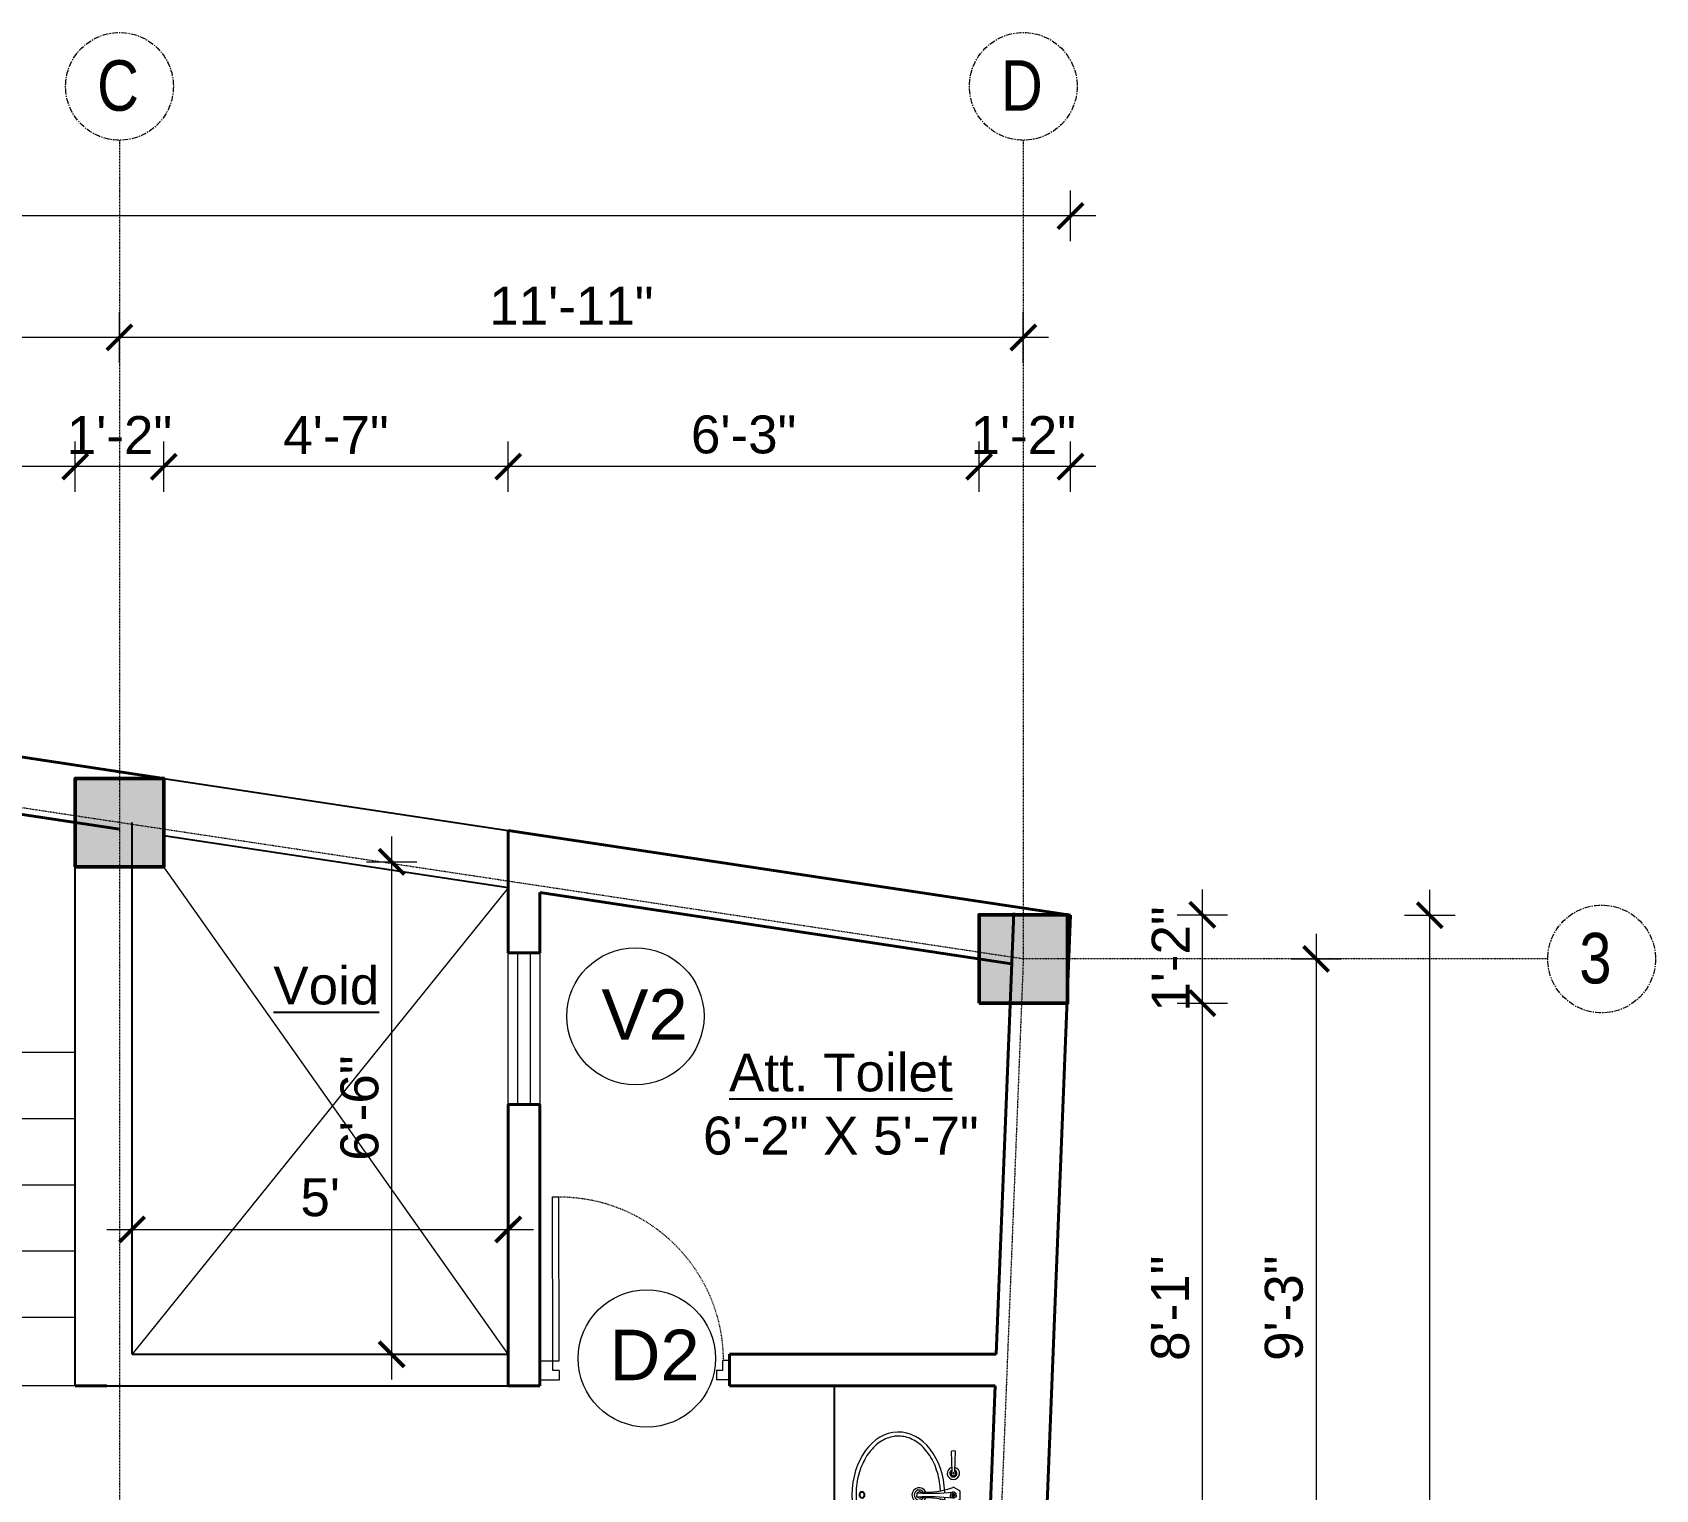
# Model space of a CAD drawing. Header units: inches. Extents: x 136316 to 155547, y -21384 to -17606.
# Drawn here: x 151997.9 to 152254.8, y -18355.5 to -18124.8 of the extents above; entities that cross this region are included whole.
import ezdxf

# ---------------------------------------------------------------- set-up
doc = ezdxf.new("R2010")
doc.units = ezdxf.units.IN
doc.header["$LTSCALE"] = 0.5
doc.header["$MEASUREMENT"] = 0
doc.header["$PDMODE"] = 66
doc.linetypes.add('CENTER', pattern=[2, 1.25, -0.25, 0.25, -0.25])
doc.linetypes.add('HIDDEN', pattern=[0.375, 0.25, -0.125])
for name, color, linetype, lineweight in [('Annotate-Lite.w', 177, 'Continuous', 9), ('Annotations-Bold.w', 177, 'Continuous', 13), ('C-COLUMN', 1, 'Continuous', 50), ('DIM 1-100', 4, 'Continuous', 13), ('Door-Window.w', 4, 'Continuous', 15), ('Fittings', 9, 'Continuous', 5), ('hatch', 9, 'Continuous', 5), ('stair', 132, 'Continuous', 13), ('TEXT', 220, 'Continuous', 9), ('Toilet', 7, 'Continuous', 25), ('wall', 1, 'Continuous', 40), ('wall light', 6, 'Continuous', 25), ('window', 4, 'Continuous', 13)]:
    doc.layers.add(name, color=color, linetype=linetype, lineweight=lineweight)
doc.layers.add('furniture', color=31, linetype='Continuous')
doc.styles.add('ARAIL', font='ARIALN.TTF')
doc.styles.add('arial.', font='arial.ttf')
doc.styles.add('gaurav', font='arial.ttf')
doc.styles.get("Standard").update_dxf_attribs({"font": 'arial.ttf'})
doc.dimstyles.new('1 by 96', dxfattribs={"dimtxt": 6, "dimasz": 4, "dimexe": 4, "dimexo": 4, "dimgap": 2, "dimtad": 1, "dimdec": 0, "dimzin": 0, "dimdsep": 46, "dimlunit": 4, "dimtxsty": 'Standard', "dimblk": 'ARCHTICK', "dimcen": 0, "dimdle": 4, "dimadec": 0, "dimazin": 0, "dimtfac": 1, "dimtdec": 0, "dimtix": 1, "dimtofl": 0, "dimtmove": 1, "dimatfit": 3, "dimldrblk": 'ARCHTICK', "dimfxl": 4, "dimfxlon": 1, "dimtolj": 1, "dimtzin": 0, "dimlwd": -1, "dimlwe": -1, "dimarcsym": 0})

# ---------------------------------------------------------------- blocks, each defined once
blk = doc.blocks.new('3-0')
at = {"ltscale": 3}
for p, q in [((11063.05, 10097.68), (11065.97, 10099.9)), ((11065.97, 10099.9), (11066.71, 10098.92)), ((11063.05, 10097.68), (11064.53, 10095.73)), ((11065.99, 10096.84), (11064.53, 10095.73)), ((11065.25, 10097.81), (11066.71, 10098.92)), ((11065.99, 10096.84), (11065.25, 10097.81)), ((11085.5, 10074.13), (11110.32, 10092.96)), ((11111.05, 10091.97), (11110.32, 10092.96)), ((11086.24, 10073.15), (11111.05, 10091.97)), ((11084.04, 10073.02), (11082.57, 10071.91)), ((11082.57, 10071.91), (11084.79, 10068.98)), ((11084.04, 10073.02), (11084.78, 10072.04)), ((11084.78, 10072.04), (11086.24, 10073.15)), ((11084.79, 10068.98), (11087.72, 10071.2)), ((11086.24, 10073.15), (11085.5, 10074.13)), ((11087.72, 10071.2), (11086.24, 10073.15))]:
    blk.add_line(p, q, dxfattribs=at)
at = {"layer": 'Door-Window.w', "color": 9, "linetype": 'HIDDEN', "lineweight": 18}
blk.add_arc((11085.5, 10074.13), 31.16, 37.1906, 127.1465, dxfattribs=at)
blk = doc.blocks.new('A$C604E024C')
at = {"linetype": 'ByBlock'}
for p, q in [((-107.3, 6.3), (-198.2, 8.5)), ((-101.1, 4.4), (-101.1, -4.4)), ((-101.1, 4.4), (-100.5, 4.4)), ((-100.5, 4.4), (-100.5, 0.6)), ((-100.5, 0.6), (-96.6, 0.6)), ((-100.5, 0), (-100.5, -3.8)), ((-100.5, 0), (-96.6, 0)), ((-96.6, 4.4), (-96.6, 0.6)), ((-96.6, 4.4), (-96, 4.4)), ((-96, 4.4), (-96, -3.8)), ((-5.6, 4.4), (-5.6, -4.4)), ((-5.6, 4.4), (-5, 4.4)), ((-5, 4.4), (-5, -3.8)), ((0, 12.9), (0, -12.9)), ((1.2, 4.4), (1.2, -4.4)), ((1.2, 4.4), (3.5, 4.4)), ((1.8, 3.8), (1.8, 0.6)), ((1.8, 3.8), (3.5, 3.8)), ((1.8, 0.6), (3.5, 0.6)), ((100.4, 2.2), (101, 2.4)), ((107.3, 6.3), (198.2, 8.5)), ((199.2, 7.5), (199.2, -7.5)), ((-107.3, -6.3), (-198.2, -8.5)), ((-101.1, -4.4), (-100.5, -4.4)), ((-100.5, -3.8), (-100.5, -4.4)), ((-96.6, 0), (-96.6, -4.4)), ((-96.6, -4.4), (-96, -4.4)), ((-96, -3.8), (-96, -4.4)), ((-5.6, -4.4), (-1.2, -4.4)), ((-5, -3.8), (-1.2, -3.8)), ((-1.2, -3.8), (-1.2, -4.4)), ((1.2, -4.4), (3.5, -4.4)), ((1.8, 0), (1.8, -3.8)), ((1.8, 0), (3.5, 0)), ((1.8, -3.8), (3.5, -3.8)), ((100.4, -2.2), (101, -2.4)), ((107.3, -6.3), (198.2, -8.5))]:
    blk.add_line(p, q, dxfattribs=at)
for points in [[(34.8, -2.5), (34.8, -2.5, 0.267949), (34.8, 2.5), (19.6, 28.9, 0.267949), (15.2, 31.4), (-15.2, 31.4, 0.267949), (-19.6, 28.9), (-34.8, 2.5, 0.267949), (-34.8, -2.5)], [(0, 12.9), (-4.6, 12.9, 0.267949), (-8.9, 10.4), (-13.5, 2.5, 0.267949), (-13.5, -2.5), (-8.9, -10.4, 0.267949), (-4.6, -12.9), (0, -12.9)], [(0, 12.9), (4.6, 12.9, -0.267949), (8.9, 10.4), (13.5, 2.5, -0.267949), (13.5, -2.5), (8.9, -10.4, -0.267949), (4.6, -12.9), (0, -12.9)], [(-14.6, -149.3, 0.267949), (-14.6, -154.3), (-9.4, -163.2, 0.267949), (-5.1, -165.7), (0, -165.7)], [(14.6, -149.3, -0.267949), (14.6, -154.3), (9.5, -163.2, -0.267949), (5.2, -165.7), (0, -165.7)]]:
    blk.add_lwpolyline(points, format="xyb", dxfattribs=at)
for centre, radius, start, end in [((-148.2, 0), 51.6, 171.62848, 188.37152), ((-198.2, 7.5), 1, 88.57669, 180), ((-98.6, 0), 27.8, 193.93526, 166.06474), ((-98.6, 0), 16.1, 203.47719, 156.52281), ((-98.6, 0), 13.6, 207.82536, 152.17464), ((-98.6, 0), 10.7, 215.76651, 144.23349), ((3.5, 2.2), 2.2, 301.40481, 90), ((3.5, 2.2), 1.6, 270, 90.01417), ((3.5, -1.9), 2.5, 270, 62.70974), ((98.6, 0), 27.8, 13.93526, 346.06474), ((98.6, 0), 16.1, 23.47719, 336.52281), ((98.6, 0), 13.6, 27.82536, 332.17464), ((98.6, 0), 10.7, 35.76651, 324.23349), ((198.2, 7.5), 1, 0, 91.42331), ((-198.2, -7.5), 1, 180, 271.42331), ((-325.4, -117.3), 312.4, 354.13327, 21.56539), ((-1093.1, -109.8), 1085, 357.18281, 5.67785), ((3.5, -1.9), 1.9, 270, 90), ((1083.5, -109.3), 1075.4, 174.30277, 182.87364), ((324.5, -117.1), 311.5, 158.41566, 185.92552), ((198.2, -7.5), 1, 268.57669, 0)]:
    blk.add_arc(centre, radius, start, end, dxfattribs=at)
blk.add_ellipse((98.6, 0), major_axis=(0, 4.4), ratio=0.647537, start_param=-0.996154, end_param=4.137747, dxfattribs=at)
blk.add_open_spline([(100.4, 2.2), (100.2, 2.6), (100, 2.9), (99.5, 3.4), (99.3, 3.6), (98.9, 3.8), (98.7, 3.8), (98.6, 3.8), (98.4, 3.8), (98.1, 3.7), (97.7, 3.5), (97.5, 3.3), (97.1, 2.8), (96.9, 2.5), (96.6, 1.8), (96.5, 1.3), (96.3, 0.3), (96.3, -0.3), (96.5, -1.6), (96.7, -2.1), (97.1, -2.9), (97.4, -3.2), (97.9, -3.6), (98.1, -3.7), (98.6, -3.8), (98.8, -3.8), (99.3, -3.6), (99.6, -3.4), (100, -2.9), (100.2, -2.6), (100.4, -2.2)], degree=3, knots=[5.296065, 5.296065, 5.296065, 5.296065, 5.668493, 5.668493, 6.044953, 6.044953, 6.283185, 6.283185, 6.283185, 6.618814, 6.618814, 6.954443, 6.954443, 7.290072, 7.290072, 7.6257, 7.6257, 8.094621, 8.094621, 8.563542, 8.563542, 8.940002, 8.940002, 9.316461, 9.316461, 9.692921, 9.692921, 10.069381, 10.069381, 10.411893, 10.411893, 10.411893, 10.411893], dxfattribs=at)
blk = doc.blocks.new('basin')
for radius, start, end in [(1.14, 113.503, 66.2712), (0.79, 126.715, 52.8739)]:
    blk.add_arc((134195.31, -39122.53), radius, start, end)
blk.add_ellipse((134195.31, -39125.83), major_axis=(-9.97, 0), ratio=0.736887, start_param=4.757716, end_param=10.948885)
blk.add_ellipse((134195.31, -39131.57), major_axis=(0.448, 0), ratio=0.674502)
for points, knots in [([(134194.69, -39119.15), (134194.32, -39119.17), (134193.96, -39119.2), (134193.09, -39119.32), (134192.57, -39119.42), (134191.58, -39119.69), (134191.1, -39119.85), (134190.19, -39120.23), (134189.76, -39120.45), (134188.95, -39120.93), (134188.57, -39121.2), (134187.89, -39121.77), (134187.59, -39122.07), (134187.06, -39122.71), (134186.83, -39123.04), (134186.45, -39123.73), (134186.3, -39124.08), (134186.09, -39124.79), (134186.03, -39125.15), (134185.99, -39125.61), (134185.99, -39125.72), (134185.99, -39125.83), (134185.99, -39126.08), (134186.01, -39126.34), (134186.11, -39126.94), (134186.2, -39127.29), (134186.47, -39127.97), (134186.64, -39128.31), (134187.06, -39128.96), (134187.31, -39129.28), (134187.88, -39129.88), (134188.2, -39130.16), (134188.9, -39130.7), (134189.28, -39130.94), (134190.1, -39131.39), (134190.53, -39131.59), (134191.45, -39131.93), (134191.92, -39132.08), (134192.9, -39132.31), (134193.4, -39132.4), (134194.43, -39132.51), (134194.94, -39132.53), (134195.97, -39132.52), (134196.49, -39132.48), (134197.5, -39132.35), (134198, -39132.25), (134198.97, -39132), (134199.44, -39131.84), (134200.34, -39131.48), (134200.76, -39131.27), (134201.56, -39130.8), (134201.93, -39130.55), (134202.61, -39130), (134202.91, -39129.71), (134203.45, -39129.1), (134203.69, -39128.78), (134204.08, -39128.12), (134204.24, -39127.78), (134204.48, -39127.09), (134204.56, -39126.74), (134204.64, -39126.04), (134204.64, -39125.69), (134204.57, -39124.98), (134204.49, -39124.62), (134204.25, -39123.91), (134204.09, -39123.56), (134203.69, -39122.89), (134203.45, -39122.56), (134202.89, -39121.93), (134202.58, -39121.63), (134201.88, -39121.07), (134201.49, -39120.81), (134200.67, -39120.35), (134200.22, -39120.13), (134199.3, -39119.77), (134198.81, -39119.62), (134197.81, -39119.37), (134197.29, -39119.28), (134196.49, -39119.19), (134196.22, -39119.16), (134195.94, -39119.15)], [4.778413, 4.778413, 4.778413, 4.778413, 4.89303, 4.89303, 5.060537, 5.060537, 5.228045, 5.228045, 5.395552, 5.395552, 5.56306, 5.56306, 5.730567, 5.730567, 5.898075, 5.898075, 6.065582, 6.065582, 6.233089, 6.233089, 6.283185, 6.283185, 6.283185, 6.401225, 6.401225, 6.564378, 6.564378, 6.727532, 6.727532, 6.890685, 6.890685, 7.053839, 7.053839, 7.216992, 7.216992, 7.380146, 7.380146, 7.543299, 7.543299, 7.706452, 7.706452, 7.869606, 7.869606, 8.032759, 8.032759, 8.195913, 8.195913, 8.359066, 8.359066, 8.52222, 8.52222, 8.685373, 8.685373, 8.848527, 8.848527, 9.01168, 9.01168, 9.174834, 9.174834, 9.337987, 9.337987, 9.501141, 9.501141, 9.668648, 9.668648, 9.836155, 9.836155, 10.003663, 10.003663, 10.17117, 10.17117, 10.338678, 10.338678, 10.506185, 10.506185, 10.673693, 10.673693, 10.8412, 10.8412, 10.929386, 10.929386, 10.929386, 10.929386]), ([(134195.86, -39131.57), (134195.86, -39131.55), (134195.86, -39131.52), (134195.84, -39131.46), (134195.83, -39131.44), (134195.79, -39131.36), (134195.75, -39131.32), (134195.66, -39131.25), (134195.6, -39131.23), (134195.46, -39131.18), (134195.36, -39131.16), (134195.17, -39131.17), (134195.07, -39131.2), (134194.94, -39131.27), (134194.9, -39131.3), (134194.83, -39131.37), (134194.8, -39131.4), (134194.77, -39131.48), (134194.76, -39131.52), (134194.75, -39131.6), (134194.76, -39131.65), (134194.79, -39131.73), (134194.81, -39131.76), (134194.87, -39131.83), (134194.9, -39131.86), (134194.98, -39131.9), (134195.02, -39131.92), (134195.15, -39131.97), (134195.25, -39131.99), (134195.44, -39131.98), (134195.54, -39131.95), (134195.67, -39131.89), (134195.72, -39131.85), (134195.79, -39131.78), (134195.81, -39131.75), (134195.85, -39131.67), (134195.86, -39131.63), (134195.86, -39131.58), (134195.86, -39131.58), (134195.86, -39131.57)], [0, 0, 0, 0, 0.188397, 0.188397, 0.376794, 0.376794, 0.73698, 0.73698, 1.097166, 1.097166, 1.657793, 1.657793, 2.21842, 2.21842, 2.564182, 2.564182, 2.840364, 2.840364, 3.116547, 3.116547, 3.39273, 3.39273, 3.668913, 3.668913, 3.945096, 3.945096, 4.221279, 4.221279, 4.783807, 4.783807, 5.346334, 5.346334, 5.697184, 5.697184, 5.974645, 5.974645, 6.252106, 6.252106, 6.283185, 6.283185, 6.283185, 6.283185])]:
    blk.add_open_spline(points, degree=3, knots=knots)
at = {"xscale": 0.03499430959345774, "yscale": 0.03499430959345774, "zscale": 0.03499430959345774, "rotation": 359.9929103328581}
blk.add_blockref('A$C604E024C', (134195.31, -39117.12), dxfattribs=at)
blk = doc.blocks.new('_ArchTick')
at = {"color": 0, "linetype": 'ByBlock', "const_width": 0.15}
blk.add_lwpolyline([(-0.5, -0.5), (0.5, 0.5)], dxfattribs=at)
blk = doc.blocks.new('*D419')
at = {"layer": 'Defpoints', "color": 0, "transparency": 16777216}
for p in [(152161.69, -18264.52), (152161.69, -18278.52), (152183.03, -18278.52)]:
    blk.add_point(p, dxfattribs=at)
at = {"layer": 'DIM 1-100', "color": 0, "transparency": 16777216}
for p, q in [((152183.03, -18260.52), (152183.03, -18282.52)), ((152179.03, -18264.52), (152187.03, -18264.52)), ((152179.03, -18278.52), (152187.03, -18278.52))]:
    blk.add_line(p, q, dxfattribs=at)
at = {"layer": 'DIM 1-100', "color": 0, "transparency": 16777216, "xscale": 4, "yscale": 4, "zscale": 4}
for p, rotation in [((152183.03, -18264.52), 90), ((152183.03, -18278.52), 270)]:
    blk.add_blockref('_ArchTick', p, dxfattribs=dict(at, rotation=rotation))
at = {"layer": 'DIM 1-100', "color": 0, "transparency": 16777216, "insert": (152178.02, -18271.52), "char_height": 6, "attachment_point": 5, "rotation": 90}
blk.add_mtext('\\A1;1\'-2"', dxfattribs=at)
blk = doc.blocks.new('*D420')
at = {"layer": 'Defpoints', "color": 0, "transparency": 16777216}
for p in [(152161.69, -18278.52), (152157.25, -18375.12), (152183.03, -18375.12)]:
    blk.add_point(p, dxfattribs=at)
at = {"layer": 'DIM 1-100', "color": 0, "transparency": 16777216}
for p, q in [((152183.03, -18274.52), (152183.03, -18379.12)), ((152179.03, -18278.52), (152187.03, -18278.52)), ((152179.03, -18375.12), (152187.03, -18375.12))]:
    blk.add_line(p, q, dxfattribs=at)
at = {"layer": 'DIM 1-100', "color": 0, "transparency": 16777216, "xscale": 4, "yscale": 4, "zscale": 4}
for p, rotation in [((152183.03, -18278.52), 90), ((152183.03, -18375.12), 270)]:
    blk.add_blockref('_ArchTick', p, dxfattribs=dict(at, rotation=rotation))
at = {"layer": 'DIM 1-100', "color": 0, "transparency": 16777216, "insert": (152177.97, -18326.82), "char_height": 6, "attachment_point": 5, "rotation": 90}
blk.add_mtext('\\A1;8\'-1"', dxfattribs=at)
blk = doc.blocks.new('*D424')
at = {"layer": 'Defpoints', "color": 0, "transparency": 16777216}
for p in [(152161.69, -18271.52), (152157.53, -18382.12), (152201.03, -18382.12)]:
    blk.add_point(p, dxfattribs=at)
at = {"layer": 'DIM 1-100', "color": 0, "transparency": 16777216}
for p, q in [((152201.03, -18267.52), (152201.03, -18386.12)), ((152197.03, -18271.52), (152205.03, -18271.52)), ((152197.03, -18382.12), (152205.03, -18382.12))]:
    blk.add_line(p, q, dxfattribs=at)
at = {"layer": 'DIM 1-100', "color": 0, "transparency": 16777216, "xscale": 4, "yscale": 4, "zscale": 4}
for p, rotation in [((152201.03, -18271.52), 90), ((152201.03, -18382.12), 270)]:
    blk.add_blockref('_ArchTick', p, dxfattribs=dict(at, rotation=rotation))
at = {"layer": 'DIM 1-100', "color": 0, "transparency": 16777216, "insert": (152195.96, -18326.82), "char_height": 6, "attachment_point": 5, "rotation": 90}
blk.add_mtext('\\A1;9\'-3"', dxfattribs=at)
blk = doc.blocks.new('*D426')
at = {"layer": 'Defpoints', "color": 0, "transparency": 16777216}
for p in [(152162.16, -18264.59), (152219.03, -18264.59), (152152.59, -18507.35)]:
    blk.add_point(p, dxfattribs=at)
at = {"layer": 'DIM 1-100', "color": 0, "transparency": 16777216}
for p, q in [((152219.03, -18511.35), (152219.03, -18260.59)), ((152215.03, -18264.59), (152223.03, -18264.59)), ((152215.03, -18507.35), (152223.03, -18507.35))]:
    blk.add_line(p, q, dxfattribs=at)
at = {"layer": 'DIM 1-100', "color": 0, "transparency": 16777216, "xscale": 4, "yscale": 4, "zscale": 4}
for p, rotation in [((152219.03, -18264.59), 90), ((152219.03, -18507.35), 270)]:
    blk.add_blockref('_ArchTick', p, dxfattribs=dict(at, rotation=rotation))
at = {"layer": 'DIM 1-100', "color": 0, "transparency": 16777216, "insert": (152213.96, -18385.97), "char_height": 6, "attachment_point": 5, "rotation": 90}
blk.add_mtext('\\A1;20\'-3"', dxfattribs=at)
blk = doc.blocks.new('*D427')
at = {"layer": 'Defpoints', "color": 0, "transparency": 16777216}
for p in [(152147.69, -18193.56), (152147.69, -18264.52), (152162.16, -18264.59)]:
    blk.add_point(p, dxfattribs=at)
at = {"layer": 'DIM 1-100', "color": 0, "transparency": 16777216}
for p, q in [((152147.69, -18197.56), (152147.69, -18189.56)), ((152162.16, -18197.56), (152162.16, -18189.56)), ((152166.16, -18193.56), (152143.69, -18193.56))]:
    blk.add_line(p, q, dxfattribs=at)
at = {"layer": 'DIM 1-100', "color": 0, "transparency": 16777216, "xscale": 4, "yscale": 4, "zscale": 4, "rotation": 180}
blk.add_blockref('_ArchTick', (152147.69, -18193.56), dxfattribs=at)
at = {"layer": 'DIM 1-100', "color": 0, "transparency": 16777216, "xscale": 4, "yscale": 4, "zscale": 4}
blk.add_blockref('_ArchTick', (152162.16, -18193.56), dxfattribs=at)
at = {"layer": 'DIM 1-100', "color": 0, "transparency": 16777216, "insert": (152154.69, -18188.55), "char_height": 6, "attachment_point": 5}
blk.add_mtext('\\A1;1\'-2"', dxfattribs=at)
blk = doc.blocks.new('*D428')
at = {"layer": 'Defpoints', "color": 0, "transparency": 16777216}
for p in [(152073.17, -18193.56), (152073.17, -18251.15), (152147.69, -18264.52)]:
    blk.add_point(p, dxfattribs=at)
at = {"layer": 'DIM 1-100', "color": 0, "transparency": 16777216}
for p, q in [((152073.17, -18197.56), (152073.17, -18189.56)), ((152147.69, -18197.56), (152147.69, -18189.56)), ((152151.69, -18193.56), (152069.17, -18193.56))]:
    blk.add_line(p, q, dxfattribs=at)
at = {"layer": 'DIM 1-100', "color": 0, "transparency": 16777216, "xscale": 4, "yscale": 4, "zscale": 4, "rotation": 180}
blk.add_blockref('_ArchTick', (152073.17, -18193.56), dxfattribs=at)
at = {"layer": 'DIM 1-100', "color": 0, "transparency": 16777216, "xscale": 4, "yscale": 4, "zscale": 4}
blk.add_blockref('_ArchTick', (152147.69, -18193.56), dxfattribs=at)
at = {"layer": 'DIM 1-100', "color": 0, "transparency": 16777216, "insert": (152110.43, -18188.5), "char_height": 6, "attachment_point": 5}
blk.add_mtext('\\A1;6\'-3"', dxfattribs=at)
blk = doc.blocks.new('*D429')
at = {"layer": 'Defpoints', "color": 0, "transparency": 16777216}
for p in [(152018.63, -18193.56), (152018.63, -18242.92), (152073.17, -18251.15)]:
    blk.add_point(p, dxfattribs=at)
at = {"layer": 'DIM 1-100', "color": 0, "transparency": 16777216}
for p, q in [((152018.63, -18197.56), (152018.63, -18189.56)), ((152073.17, -18197.56), (152073.17, -18189.56)), ((152077.17, -18193.56), (152014.63, -18193.56))]:
    blk.add_line(p, q, dxfattribs=at)
at = {"layer": 'DIM 1-100', "color": 0, "transparency": 16777216, "xscale": 4, "yscale": 4, "zscale": 4, "rotation": 180}
blk.add_blockref('_ArchTick', (152018.63, -18193.56), dxfattribs=at)
at = {"layer": 'DIM 1-100', "color": 0, "transparency": 16777216, "xscale": 4, "yscale": 4, "zscale": 4}
blk.add_blockref('_ArchTick', (152073.17, -18193.56), dxfattribs=at)
at = {"layer": 'DIM 1-100', "color": 0, "transparency": 16777216, "insert": (152045.9, -18188.56), "char_height": 6, "attachment_point": 5}
blk.add_mtext('\\A1;4\'-7"', dxfattribs=at)
blk = doc.blocks.new('*D430')
at = {"layer": 'Defpoints', "color": 0, "transparency": 16777216}
for p in [(152004.63, -18193.56), (152004.63, -18242.92), (152018.63, -18242.92)]:
    blk.add_point(p, dxfattribs=at)
at = {"layer": 'DIM 1-100', "color": 0, "transparency": 16777216}
for p, q in [((152004.63, -18197.56), (152004.63, -18189.56)), ((152018.63, -18197.56), (152018.63, -18189.56)), ((152022.63, -18193.56), (152000.63, -18193.56))]:
    blk.add_line(p, q, dxfattribs=at)
at = {"layer": 'DIM 1-100', "color": 0, "transparency": 16777216, "xscale": 4, "yscale": 4, "zscale": 4, "rotation": 180}
blk.add_blockref('_ArchTick', (152004.63, -18193.56), dxfattribs=at)
at = {"layer": 'DIM 1-100', "color": 0, "transparency": 16777216, "xscale": 4, "yscale": 4, "zscale": 4}
blk.add_blockref('_ArchTick', (152018.63, -18193.56), dxfattribs=at)
at = {"layer": 'DIM 1-100', "color": 0, "transparency": 16777216, "insert": (152011.63, -18188.55), "char_height": 6, "attachment_point": 5}
blk.add_mtext('\\A1;1\'-2"', dxfattribs=at)
blk = doc.blocks.new('*D431')
at = {"layer": 'Defpoints', "color": 0, "transparency": 16777216}
for p in [(151901.13, -18193.56), (151901.13, -18225.17), (152004.63, -18242.92)]:
    blk.add_point(p, dxfattribs=at)
at = {"layer": 'DIM 1-100', "color": 0, "transparency": 16777216}
for p, q in [((151901.13, -18197.56), (151901.13, -18189.56)), ((152004.63, -18197.56), (152004.63, -18189.56)), ((152008.63, -18193.56), (151897.13, -18193.56))]:
    blk.add_line(p, q, dxfattribs=at)
at = {"layer": 'DIM 1-100', "color": 0, "transparency": 16777216, "xscale": 4, "yscale": 4, "zscale": 4, "rotation": 180}
blk.add_blockref('_ArchTick', (151901.13, -18193.56), dxfattribs=at)
at = {"layer": 'DIM 1-100', "color": 0, "transparency": 16777216, "xscale": 4, "yscale": 4, "zscale": 4}
blk.add_blockref('_ArchTick', (152004.63, -18193.56), dxfattribs=at)
at = {"layer": 'DIM 1-100', "color": 0, "transparency": 16777216, "insert": (151952.88, -18188.5), "char_height": 6, "attachment_point": 5}
blk.add_mtext('\\A1;8\'-8"', dxfattribs=at)
blk = doc.blocks.new('*D436')
at = {"layer": 'Defpoints', "color": 0, "transparency": 16777216}
for p in [(152011.63, -18173.1), (152011.63, -18249.92), (152154.69, -18271.52)]:
    blk.add_point(p, dxfattribs=at)
at = {"layer": 'DIM 1-100', "color": 0, "transparency": 16777216}
for p, q in [((152011.63, -18177.1), (152011.63, -18169.1)), ((152154.69, -18177.1), (152154.69, -18169.1)), ((152158.69, -18173.1), (152007.63, -18173.1))]:
    blk.add_line(p, q, dxfattribs=at)
at = {"layer": 'DIM 1-100', "color": 0, "transparency": 16777216, "xscale": 4, "yscale": 4, "zscale": 4, "rotation": 180}
blk.add_blockref('_ArchTick', (152011.63, -18173.1), dxfattribs=at)
at = {"layer": 'DIM 1-100', "color": 0, "transparency": 16777216, "xscale": 4, "yscale": 4, "zscale": 4}
blk.add_blockref('_ArchTick', (152154.69, -18173.1), dxfattribs=at)
at = {"layer": 'DIM 1-100', "color": 0, "transparency": 16777216, "insert": (152083.16, -18168.08), "char_height": 6, "attachment_point": 5}
blk.add_mtext('\\A1;11\'-11"', dxfattribs=at)
blk = doc.blocks.new('*D437')
at = {"layer": 'Defpoints', "color": 0, "transparency": 16777216}
for p in [(151896.13, -18173.1), (151896.13, -18237.17), (152011.63, -18249.92)]:
    blk.add_point(p, dxfattribs=at)
at = {"layer": 'DIM 1-100', "color": 0, "transparency": 16777216}
for p, q in [((151896.13, -18177.1), (151896.13, -18169.1)), ((152011.63, -18177.1), (152011.63, -18169.1)), ((152015.63, -18173.1), (151892.13, -18173.1))]:
    blk.add_line(p, q, dxfattribs=at)
at = {"layer": 'DIM 1-100', "color": 0, "transparency": 16777216, "xscale": 4, "yscale": 4, "zscale": 4, "rotation": 180}
blk.add_blockref('_ArchTick', (151896.13, -18173.1), dxfattribs=at)
at = {"layer": 'DIM 1-100', "color": 0, "transparency": 16777216, "xscale": 4, "yscale": 4, "zscale": 4}
blk.add_blockref('_ArchTick', (152011.63, -18173.1), dxfattribs=at)
at = {"layer": 'DIM 1-100', "color": 0, "transparency": 16777216, "insert": (151953.88, -18168.03), "char_height": 6, "attachment_point": 5}
blk.add_mtext('\\A1;9\'-8"', dxfattribs=at)
blk = doc.blocks.new('*D439')
at = {"layer": 'Defpoints', "color": 0, "transparency": 16777216}
for p in [(151738.15, -18153.85), (151738.15, -18200.57), (152162.16, -18264.59)]:
    blk.add_point(p, dxfattribs=at)
at = {"layer": 'DIM 1-100', "color": 0, "transparency": 16777216}
for p, q in [((151738.15, -18157.85), (151738.15, -18149.85)), ((152162.16, -18157.85), (152162.16, -18149.85)), ((152166.16, -18153.85), (151734.15, -18153.85))]:
    blk.add_line(p, q, dxfattribs=at)
at = {"layer": 'DIM 1-100', "color": 0, "transparency": 16777216, "xscale": 4, "yscale": 4, "zscale": 4, "rotation": 180}
blk.add_blockref('_ArchTick', (151738.15, -18153.85), dxfattribs=at)
at = {"layer": 'DIM 1-100', "color": 0, "transparency": 16777216, "xscale": 4, "yscale": 4, "zscale": 4}
blk.add_blockref('_ArchTick', (152162.16, -18153.85), dxfattribs=at)
at = {"layer": 'DIM 1-100', "color": 0, "transparency": 16777216, "insert": (151950.16, -18148.78), "char_height": 6, "attachment_point": 5}
blk.add_mtext('\\A1;35\'-4"', dxfattribs=at)
blk = doc.blocks.new('*D447')
at = {"layer": 'Defpoints', "color": 0, "transparency": 16777216}
for p in [(152073.17, -18314.34), (152013.63, -18334.12), (152073.17, -18334.12)]:
    blk.add_point(p, dxfattribs=at)
at = {"layer": 'DIM 1-100', "color": 0, "transparency": 16777216}
for p, q in [((152013.63, -18318.34), (152013.63, -18310.34)), ((152073.17, -18318.34), (152073.17, -18310.34)), ((152009.63, -18314.34), (152077.17, -18314.34))]:
    blk.add_line(p, q, dxfattribs=at)
at = {"layer": 'DIM 1-100', "color": 0, "transparency": 16777216, "xscale": 4, "yscale": 4, "zscale": 4, "rotation": 180}
blk.add_blockref('_ArchTick', (152013.63, -18314.34), dxfattribs=at)
at = {"layer": 'DIM 1-100', "color": 0, "transparency": 16777216, "xscale": 4, "yscale": 4, "zscale": 4}
blk.add_blockref('_ArchTick', (152073.17, -18314.34), dxfattribs=at)
at = {"layer": 'DIM 1-100', "color": 0, "transparency": 16777216, "insert": (152043.4, -18309.29), "char_height": 6, "attachment_point": 5}
blk.add_mtext("\\A1;5'", dxfattribs=at)
blk = doc.blocks.new('*D448')
at = {"layer": 'Defpoints', "color": 0, "transparency": 16777216}
for p in [(152045.9, -18256.13), (152054.71, -18334.12), (152073.17, -18334.12)]:
    blk.add_point(p, dxfattribs=at)
at = {"layer": 'DIM 1-100', "color": 0, "transparency": 16777216}
for p, q in [((152054.71, -18252.13), (152054.71, -18338.12)), ((152050.71, -18256.13), (152058.71, -18256.13)), ((152058.71, -18334.12), (152050.71, -18334.12))]:
    blk.add_line(p, q, dxfattribs=at)
at = {"layer": 'DIM 1-100', "color": 0, "transparency": 16777216, "xscale": 4, "yscale": 4, "zscale": 4}
for p, rotation in [((152054.71, -18256.13), 90), ((152054.71, -18334.12), 270)]:
    blk.add_blockref('_ArchTick', p, dxfattribs=dict(at, rotation=rotation))
at = {"layer": 'DIM 1-100', "color": 0, "transparency": 16777216, "insert": (152049.65, -18295.13), "char_height": 6, "attachment_point": 5, "rotation": 90}
blk.add_mtext('\\A1;6\'-6"', dxfattribs=at)

msp = doc.modelspace()

# ---------------------------------------------------------------- hatches: boundary and pattern name
at = {"layer": 'C-COLUMN'}
h = msp.add_hatch(color=256, dxfattribs=at)
h.dxf.hatch_style = 1
h.paths.add_polyline_path([(152018.63, -18242.92), (152004.63, -18242.92), (152004.63, -18256.92), (152018.63, -18256.92)])
h = msp.add_hatch(color=256, dxfattribs=at)
h.dxf.hatch_style = 1
h.paths.add_polyline_path([(152161.69, -18264.52), (152147.69, -18264.52), (152147.69, -18278.52), (152161.69, -18278.52)])

# ---------------------------------------------------------------- linework, layer by layer
at = {"layer": 'Annotate-Lite.w', "ltscale": 0.005}
for centre in [(152093.3, -18280.59), (152095.1, -18334.78)]:
    msp.add_circle(centre, 10.86, dxfattribs=at)
at = {"layer": 'Annotations-Bold.w', "linetype": 'CENTER', "ltscale": 0.3}
msp.add_line((152011.63, -18141.87), (152011.63, -18588.62), dxfattribs=at)
for points in [[(152154.69, -18141.87), (152154.69, -18271.52), (152145.59, -18500.35), (152145.59, -18588.62)], [(152237.7, -18271.52), (152154.69, -18271.52), (152011.63, -18249.92), (151894.13, -18232.17), (151767.48, -18213.05), (151677.48, -18213.05)]]:
    msp.add_lwpolyline(points, dxfattribs=at)
at = {"layer": 'Annotations-Bold.w', "linetype": 'CENTER', "ltscale": 1.5}
for centre in [(152011.63, -18133.34), (152154.69, -18133.34), (152246.24, -18271.52)]:
    msp.add_circle(centre, 8.53, dxfattribs=at)
at = {"layer": 'C-COLUMN'}
for points in [[(152004.63, -18256.92), (152018.63, -18256.92), (152018.63, -18242.92), (152004.63, -18242.92)], [(152147.69, -18278.52), (152161.69, -18278.52), (152161.69, -18264.52), (152147.69, -18264.52)]]:
    msp.add_lwpolyline(points, close=True, dxfattribs=at)
at = {"layer": 'furniture'}
msp.add_line((152124.78, -18339.12), (152124.78, -18375.12), dxfattribs=at)
at = {"layer": 'hatch'}
for p, q in [((152073.17, -18334.12), (152018.63, -18256.92)), ((152073.17, -18260.25), (152013.63, -18334.12))]:
    msp.add_line(p, q, dxfattribs=at)
at = {"layer": 'stair', "linetype": 'ByBlock'}
msp.add_line((152004.63, -18339.12), (151896.13, -18339.12), dxfattribs=at)
for points in [[(152004.63, -18286.31), (151968.63, -18286.31)], [(152004.63, -18296.81), (151968.63, -18296.81)], [(152004.63, -18307.31), (151968.63, -18307.31)], [(152004.63, -18317.81), (151968.63, -18317.81)], [(152004.63, -18328.31), (151968.63, -18328.31)]]:
    msp.add_lwpolyline(points, dxfattribs=at)
at = {"layer": 'Toilet'}
msp.add_line((152152.59, -18507.35), (152162.16, -18264.59), dxfattribs=at)
at = {"layer": 'wall'}
for p, q in [((152018.63, -18242.92), (151901.13, -18225.17)), ((152162.16, -18264.59), (152073.17, -18251.15)), ((152073.17, -18251.15), (152073.17, -18270.56)), ((152078.17, -18261.01), (152078.17, -18270.56)), ((152150.41, -18334.12), (152153.17, -18264.23)), ((152152.59, -18507.35), (152162.16, -18264.59)), ((152073.17, -18270.56), (152078.17, -18270.56)), ((152073.17, -18294.56), (152073.17, -18339.12)), ((152073.17, -18294.56), (152078.17, -18294.56)), ((152078.17, -18294.56), (152078.17, -18339.12)), ((152108.17, -18334.12), (152108.17, -18339.12)), ((152004.63, -18339.12), (152009.63, -18339.12)), ((152078.17, -18339.12), (152073.17, -18339.12)), ((152108.17, -18339.12), (152150.22, -18339.12)), ((152145.2, -18466.35), (152150.22, -18339.12))]:
    msp.add_line(p, q, dxfattribs=at)
for points in [[(152011.63, -18250.96), (151901.13, -18234.28)], [(152152.85, -18272.28), (152078.17, -18261.01)], [(152108.17, -18334.12), (152150.41, -18334.12)]]:
    msp.add_lwpolyline(points, dxfattribs=at)
at = {"layer": 'wall light'}
for p, q in [((152018.63, -18242.92), (152073.17, -18251.15)), ((152004.63, -18261.92), (152004.63, -18249.9)), ((152013.63, -18261.92), (152013.63, -18249.9)), ((152004.63, -18339.12), (152004.63, -18261.92)), ((152013.63, -18334.12), (152013.63, -18261.92)), ((152013.63, -18334.12), (152073.17, -18334.12)), ((152004.63, -18339.12), (152073.17, -18339.12))]:
    msp.add_line(p, q, dxfattribs=at)
msp.add_lwpolyline([(152073.17, -18260.25), (152018.63, -18252.02)], dxfattribs=at)
at = {"layer": 'window'}
for p, q in [((152073.17, -18294.56), (152073.17, -18270.56)), ((152074.67, -18294.56), (152074.67, -18270.56)), ((152076.67, -18294.56), (152076.67, -18270.56)), ((152078.17, -18270.56), (152078.17, -18294.56))]:
    msp.add_line(p, q, dxfattribs=at)

# ---------------------------------------------------------------- block references
at = {"layer": 'Door-Window.w', "linetype": 'ByBlock', "xscale": -0.8331589850765497, "yscale": 0.8331589850765497, "zscale": 0.8331589850765497, "rotation": 307.2669371386873}
msp.add_blockref('3-0', (150994.26, -30767.77), dxfattribs=at)
at = {"layer": 'Fittings', "lineweight": 15, "rotation": 269.8162799008568}
msp.add_blockref('basin', (191690.84, 115712.77), dxfattribs=at)

# ---------------------------------------------------------------- texts
at = {"layer": 'Annotate-Lite.w', "ltscale": 0.005, "char_height": 8, "attachment_point": 1, "style": 'gaurav'}
for s, insert in [('V2', (152087.91, -18276.32)), ('D2', (152089.18, -18330.22))]:
    msp.add_mtext_dynamic_manual_height_columns(s, width=8, gutter_width=100, heights=[0], dxfattribs=dict(at, insert=insert))
at = {"layer": 'Annotations-Bold.w', "linetype": 'CENTER', "ltscale": 1.5, "char_height": 8, "attachment_point": 1, "style": 'ARAIL'}
for s, insert in [('C', (152008.09, -18129.2)), ('D', (152151.15, -18129.2)), ('3', (152242.7, -18267.39))]:
    msp.add_mtext_dynamic_manual_height_columns(s, width=6.5393, gutter_width=100, heights=[0], dxfattribs=dict(at, insert=insert))
at = {"layer": 'TEXT', "lineweight": -2, "char_height": 6, "width": 127.5059, "attachment_point": 5, "style": 'arial.'}
for s, insert in [('{\\LVoid}', (152044.37, -18275.76)), ('{\\LAtt. Toilet\\P}6\'-2" X 5\'-7"', (152125.81, -18294.53))]:
    msp.add_mtext(s, dxfattribs=dict(at, insert=insert))

# ---------------------------------------------------------------- dimensions: what is measured, and where the dimension line sits
at = {"layer": 'DIM 1-100'}
for base, p1, p2, picture, middle in [((151738.15, -18153.85), (152162.16, -18264.59), (151738.15, -18200.57), '*D439', (151950.16, -18148.78)), ((151896.13056834, -18173.0960444), (152011.63056834, -18249.91545626), (151896.13056834, -18237.17489175), '*D437', (151953.88056834, -18168.03260648)), ((152011.63, -18173.1), (152154.69, -18271.52), (152011.63, -18249.92), '*D436', (152083.16, -18168.08)), ((151901.13056834, -18193.5647944), (152004.63056834, -18242.91545626), (151901.13056834, -18225.17489175), '*D431', (151952.88056834, -18188.50135648)), ((152018.63, -18193.56), (152073.17, -18251.15), (152018.63, -18242.92), '*D429', (152045.9, -18188.56)), ((152073.17, -18193.56), (152147.69, -18264.52), (152073.17, -18251.15), '*D428', (152110.43, -18188.5)), ((152073.17, -18314.34), (152013.63, -18334.12), (152073.17, -18334.12), '*D447', (152043.4, -18309.29))]:
    dim = msp.add_linear_dim(base=base, p1=p1, p2=p2, dimstyle='1 by 96', dxfattribs=at)
    dim.commit()
    dim.dimension.update_dxf_attribs({"geometry": picture, "text_midpoint": middle})
for base, p1, p2, picture, middle in [((152004.63, -18193.56), (152018.63, -18242.92), (152004.63, -18242.92), '*D430', (152011.63, -18193.56)), ((152147.69, -18193.56), (152162.16, -18264.59), (152147.69, -18264.52), '*D427', (152154.69, -18193.56))]:
    dim = msp.add_linear_dim(base=base, p1=p1, p2=p2, dimstyle='1 by 96', dxfattribs=at)
    dim.commit()
    dim.dimension.update_dxf_attribs({"geometry": picture, "text_midpoint": middle, "dimtype": 160})
for base, p1, p2, picture, middle in [((152054.71, -18334.12), (152045.9, -18256.13), (152073.17, -18334.12), '*D448', (152049.65, -18295.13)), ((152219.03, -18264.59), (152152.59, -18507.35), (152162.16, -18264.59), '*D426', (152213.96, -18385.97)), ((152201.03, -18382.12), (152161.69, -18271.52), (152157.53, -18382.12), '*D424', (152195.96, -18326.82)), ((152183.03, -18375.12), (152161.69, -18278.52), (152157.25, -18375.12), '*D420', (152177.97, -18326.82))]:
    dim = msp.add_linear_dim(base=base, p1=p1, p2=p2, angle=90, dimstyle='1 by 96', dxfattribs=at)
    dim.commit()
    dim.dimension.update_dxf_attribs({"geometry": picture, "text_midpoint": middle})
dim = msp.add_linear_dim(base=(152183.03, -18278.52), p1=(152161.69, -18264.52), p2=(152161.69, -18278.52), angle=90, dimstyle='1 by 96', dxfattribs=at)
dim.commit()
dim.dimension.update_dxf_attribs({"geometry": '*D419', "text_midpoint": (152183.03, -18271.52), "dimtype": 160})

doc.saveas('drawing.dxf')
